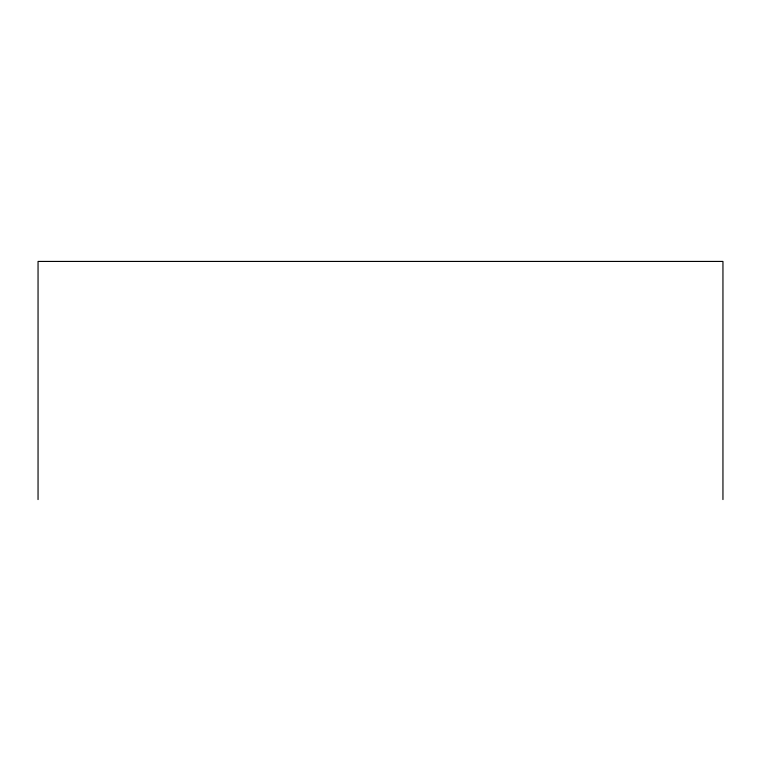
<?xml version="1.0" encoding="UTF-8"?>
<svg xmlns="http://www.w3.org/2000/svg" width="761" height="761" viewBox="0 0 761 761"><rect width="100%" height="100%" fill="white"/><g stroke="black" fill="none" stroke-linecap="round" stroke-linejoin="round"><path stroke-width="1.14" d="M722.95 499.568L722.95 261.432L38.05 261.432L38.05 499.568"/></g></svg>
